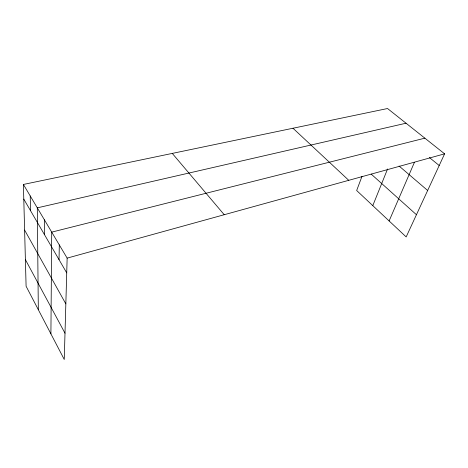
<?xml version="1.0" encoding="UTF-8"?>
<svg xmlns="http://www.w3.org/2000/svg" width="468" height="468" viewBox="0 0 468 468"><rect width="100%" height="100%" fill="white"/><g stroke="black" fill="none" stroke-linecap="round" stroke-linejoin="round"><path stroke-width="0.7" d="M50.907 333.86L51.714 232.134L424.862 138.159M59.032 259.664L59.301 244.904M23.4 184.451L67.146 258.12L64.251 359.477L26.097 286.24L23.4 184.451L387.539 108.523L444.6 153.837L406.171 236.931L356.663 190.517L361.986 176.372M372.785 205.633L387.574 168.977M389.119 220.943L414.408 162.373M67.146 258.12L444.6 153.837M406.043 123.213L37.3 207.85L38.323 309.711M429.413 157.541L439.2 165.508M399.075 166.023L427.653 190.476M371.165 174.073L416.444 214.724M292.974 128.238L348.759 180.315M172.271 153.405L224.231 214.724M23.786 199.105L66.725 272.879M24.611 230.075L65.842 303.878M25.395 259.617L65.005 333.222M30.233 195.952L30.508 210.647M44.384 219.79L44.407 234.532"/></g></svg>
